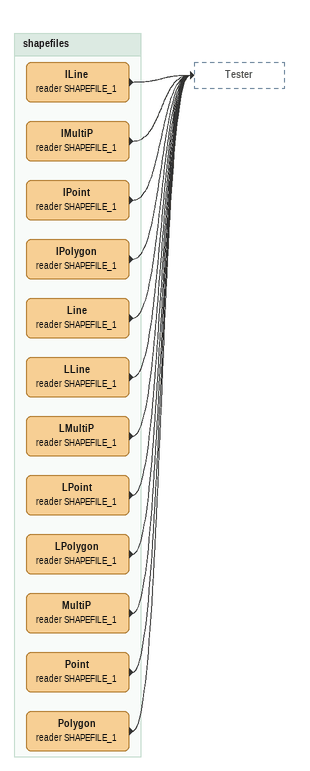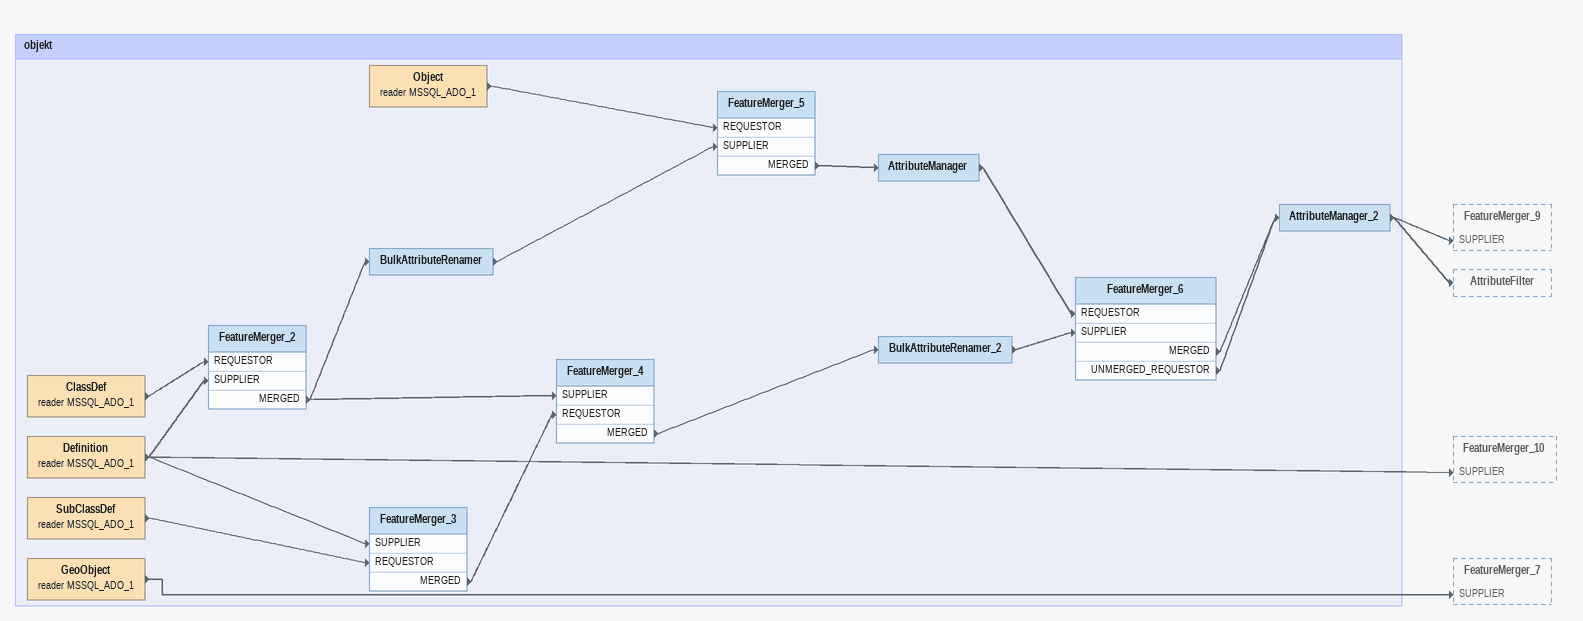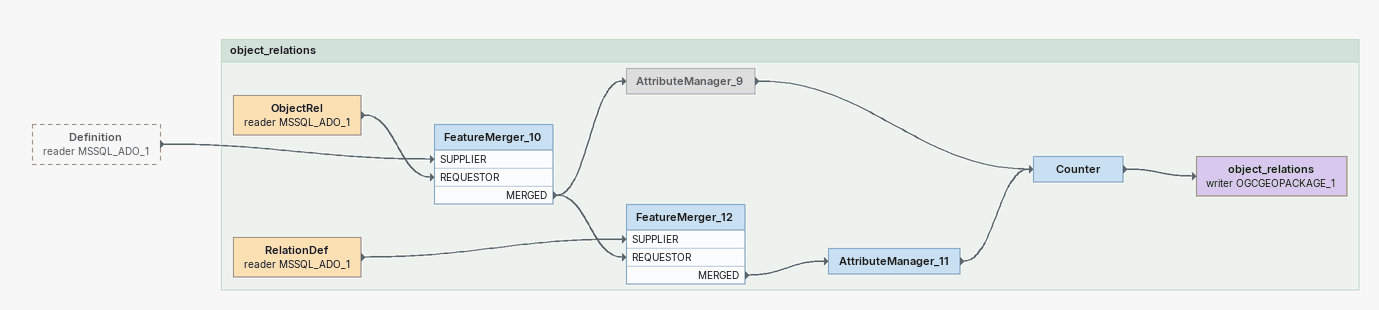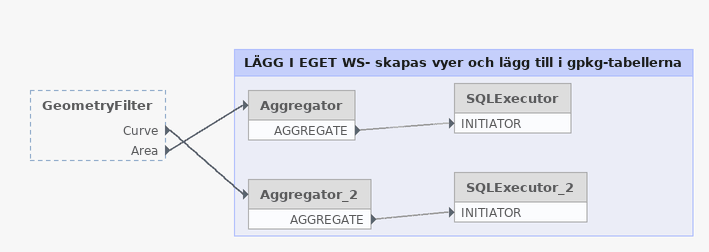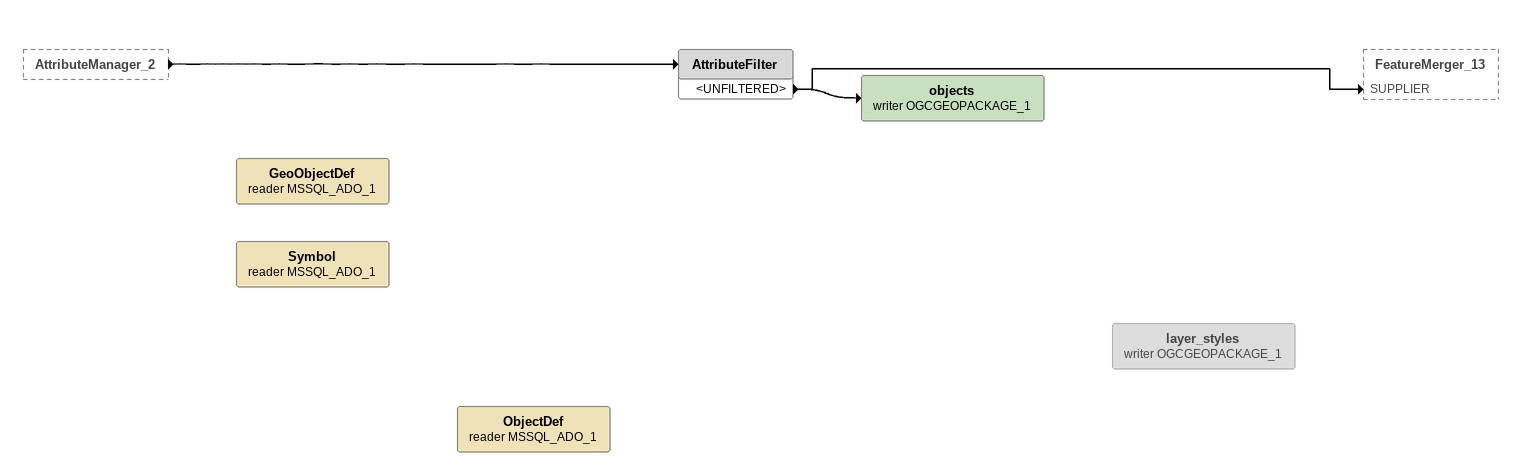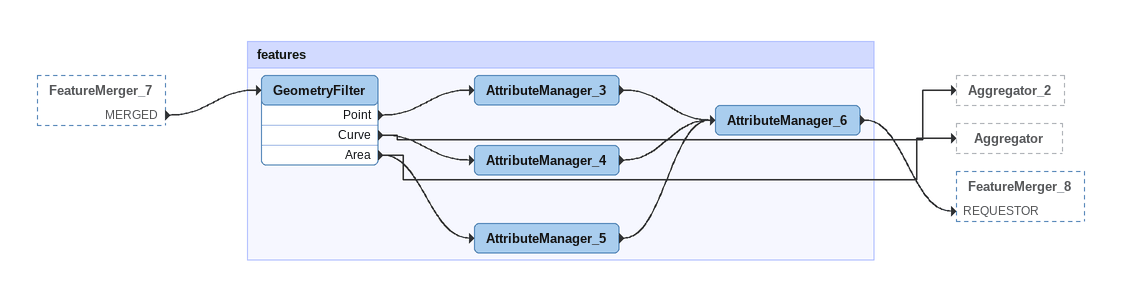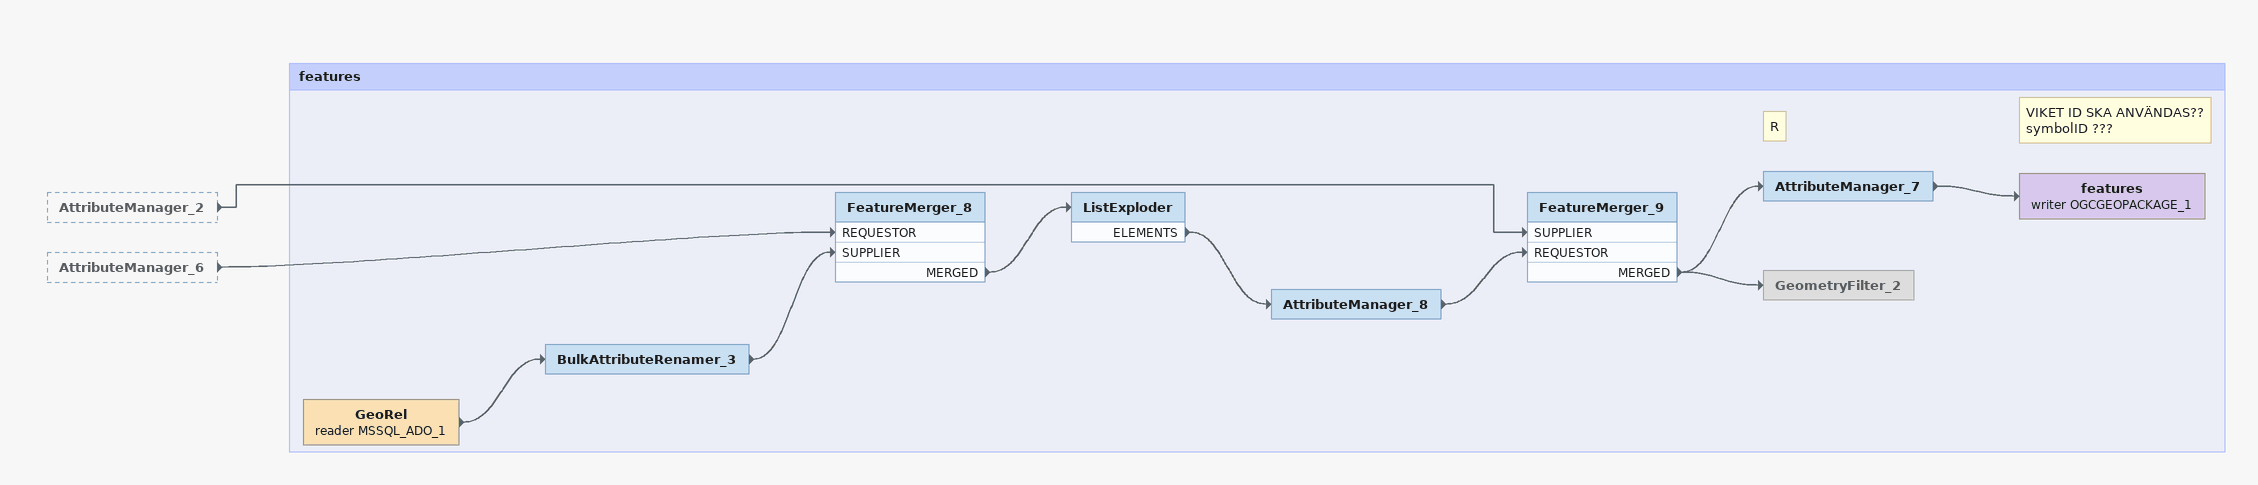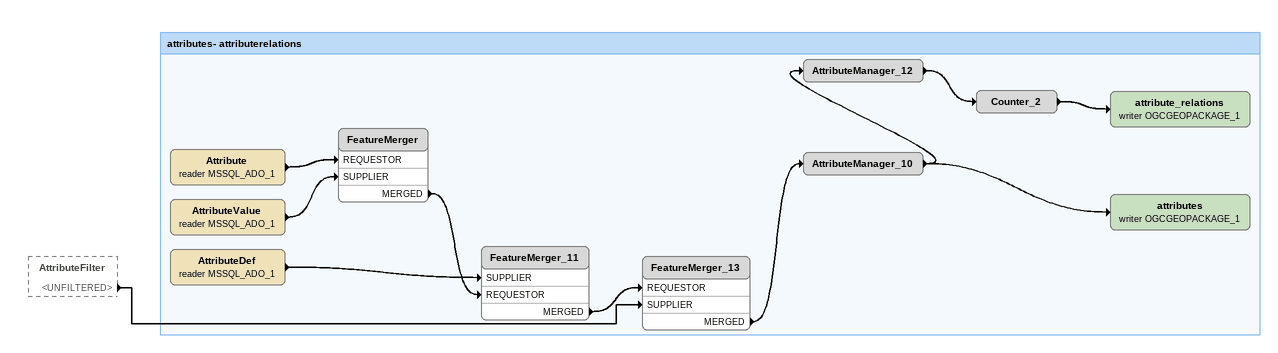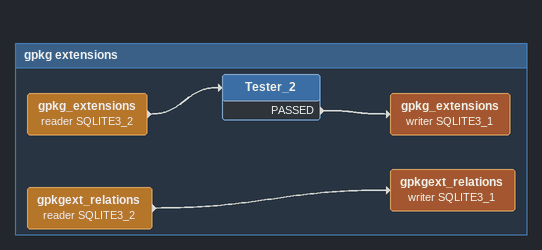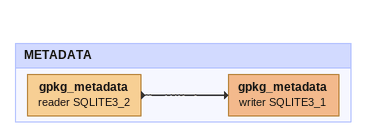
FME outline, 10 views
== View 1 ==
Bookmark: shapefiles
ILine (reader SHAPEFILE_1)
    -> Tester
IMultiP (reader SHAPEFILE_1)
    -> Tester
IPoint (reader SHAPEFILE_1)
    -> Tester
IPolygon (reader SHAPEFILE_1)
    -> Tester
Line (reader SHAPEFILE_1)
    -> Tester
LLine (reader SHAPEFILE_1)
    -> Tester
LMultiP (reader SHAPEFILE_1)
    -> Tester
LPoint (reader SHAPEFILE_1)
    -> Tester
LPolygon (reader SHAPEFILE_1)
    -> Tester
MultiP (reader SHAPEFILE_1)
    -> Tester
Point (reader SHAPEFILE_1)
    -> Tester
Polygon (reader SHAPEFILE_1)
    -> Tester

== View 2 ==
Bookmark: objekt
ClassDef (reader MSSQL_ADO_1)
    -> FeatureMerger_2 [REQUESTOR]
Definition (reader MSSQL_ADO_1)
    -> FeatureMerger_2 [SUPPLIER]
    -> FeatureMerger_3 [SUPPLIER]
    -> FeatureMerger_10 [SUPPLIER]
FeatureMerger_2
    MERGED -> FeatureMerger_4 [SUPPLIER]
    MERGED -> BulkAttributeRenamer
BulkAttributeRenamer
    -> FeatureMerger_5 [SUPPLIER]
SubClassDef (reader MSSQL_ADO_1)
    -> FeatureMerger_3 [REQUESTOR]
FeatureMerger_3
    MERGED -> FeatureMerger_4 [REQUESTOR]
FeatureMerger_4
    MERGED -> BulkAttributeRenamer_2
BulkAttributeRenamer_2
    -> FeatureMerger_6 [SUPPLIER]
GeoObject (reader MSSQL_ADO_1)
    -> FeatureMerger_7 [SUPPLIER]
Object (reader MSSQL_ADO_1)
    -> FeatureMerger_5 [REQUESTOR]
FeatureMerger_5
    MERGED -> AttributeManager
AttributeManager
    -> FeatureMerger_6 [REQUESTOR]
FeatureMerger_6
    MERGED -> AttributeManager_2
    UNMERGED_REQUESTOR -> AttributeManager_2
AttributeManager_2
    -> FeatureMerger_9 [SUPPLIER]
    -> AttributeFilter

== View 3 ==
Definition (reader MSSQL_ADO_1) [outside]
    -> FeatureMerger_10 [SUPPLIER]

Bookmark: object_relations
ObjectRel (reader MSSQL_ADO_1)
    -> FeatureMerger_10 [REQUESTOR]
FeatureMerger_10
    MERGED -> AttributeManager_9
    MERGED -> FeatureMerger_12 [REQUESTOR]
AttributeManager_9 [off]
    -> Counter
RelationDef (reader MSSQL_ADO_1)
    -> FeatureMerger_12 [SUPPLIER]
FeatureMerger_12
    MERGED -> AttributeManager_11
AttributeManager_11
    -> Counter
Counter
    -> object_relations (writer OGCGEOPACKAGE_1)
object_relations (writer OGCGEOPACKAGE_1)

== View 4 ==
GeometryFilter [outside]
    Curve -> Aggregator_2
    Area -> Aggregator

Bookmark: LÄGG I EGET WS- skapas vyer och lägg till i gpkg-tabellerna
Aggregator [off]
    AGGREGATE -> SQLExecutor [INITIATOR] [off]
SQLExecutor [off]
Aggregator_2 [off]
    AGGREGATE -> SQLExecutor_2 [INITIATOR] [off]
SQLExecutor_2 [off]

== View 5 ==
AttributeManager_2 [outside]
    -> AttributeFilter
GeoObjectDef (reader MSSQL_ADO_1)
Symbol (reader MSSQL_ADO_1)
AttributeFilter
    <UNFILTERED> -> objects (writer OGCGEOPACKAGE_1)
    <UNFILTERED> -> FeatureMerger_13 [SUPPLIER]
objects (writer OGCGEOPACKAGE_1)
ObjectDef (reader MSSQL_ADO_1)
layer_styles (writer OGCGEOPACKAGE_1) [off]

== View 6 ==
FeatureMerger_7 [outside]
    MERGED -> GeometryFilter

Bookmark: features
GeometryFilter
    Point -> AttributeManager_3
    Curve -> AttributeManager_4
    Curve -> Aggregator_2
    Area -> AttributeManager_5
    Area -> Aggregator
AttributeManager_3
    -> AttributeManager_6
AttributeManager_4
    -> AttributeManager_6
AttributeManager_5
    -> AttributeManager_6
AttributeManager_6
    -> FeatureMerger_8 [REQUESTOR]

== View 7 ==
AttributeManager_2 [outside]
    -> FeatureMerger_9 [SUPPLIER]
AttributeManager_6 [outside]
    -> FeatureMerger_8 [REQUESTOR]

Bookmark: features
GeoRel (reader MSSQL_ADO_1)
    -> BulkAttributeRenamer_3
BulkAttributeRenamer_3
    -> FeatureMerger_8 [SUPPLIER]
FeatureMerger_8
    MERGED -> ListExploder
ListExploder
    ELEMENTS -> AttributeManager_8
AttributeManager_8
    -> FeatureMerger_9 [REQUESTOR]
FeatureMerger_9
    MERGED -> AttributeManager_7
    MERGED -> GeometryFilter_2
Note: R
AttributeManager_7
    -> features (writer OGCGEOPACKAGE_1)
Note: VIKET ID SKA ANVÄNDAS?? / symbolID ???
features (writer OGCGEOPACKAGE_1)
GeometryFilter_2 [off]

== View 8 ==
AttributeFilter [outside]
    <UNFILTERED> -> FeatureMerger_13 [SUPPLIER]

Bookmark: attributes- attributerelations
Attribute (reader MSSQL_ADO_1)
    -> FeatureMerger [REQUESTOR]
AttributeValue (reader MSSQL_ADO_1)
    -> FeatureMerger [SUPPLIER]
FeatureMerger
    MERGED -> FeatureMerger_11 [REQUESTOR]
AttributeDef (reader MSSQL_ADO_1)
    -> FeatureMerger_11 [SUPPLIER]
FeatureMerger_11
    MERGED -> FeatureMerger_13 [REQUESTOR]
FeatureMerger_13
    MERGED -> AttributeManager_10
AttributeManager_10
    -> attributes (writer OGCGEOPACKAGE_1)
    -> AttributeManager_12
AttributeManager_12
    -> Counter_2
Counter_2
    -> attribute_relations (writer OGCGEOPACKAGE_1)
attribute_relations (writer OGCGEOPACKAGE_1)
attributes (writer OGCGEOPACKAGE_1)

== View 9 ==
Bookmark: gpkg extensions
gpkg_extensions (reader SQLITE3_2)
    -> Tester_2
Tester_2
    PASSED -> gpkg_extensions (writer SQLITE3_1)
gpkg_extensions (writer SQLITE3_1)
gpkgext_relations (reader SQLITE3_2)
    -> gpkgext_relations (writer SQLITE3_1)
gpkgext_relations (writer SQLITE3_1)

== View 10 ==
Bookmark: METADATA
gpkg_metadata (reader SQLITE3_2)
    -> gpkg_metadata (writer SQLITE3_1)
gpkg_metadata (writer SQLITE3_1)
